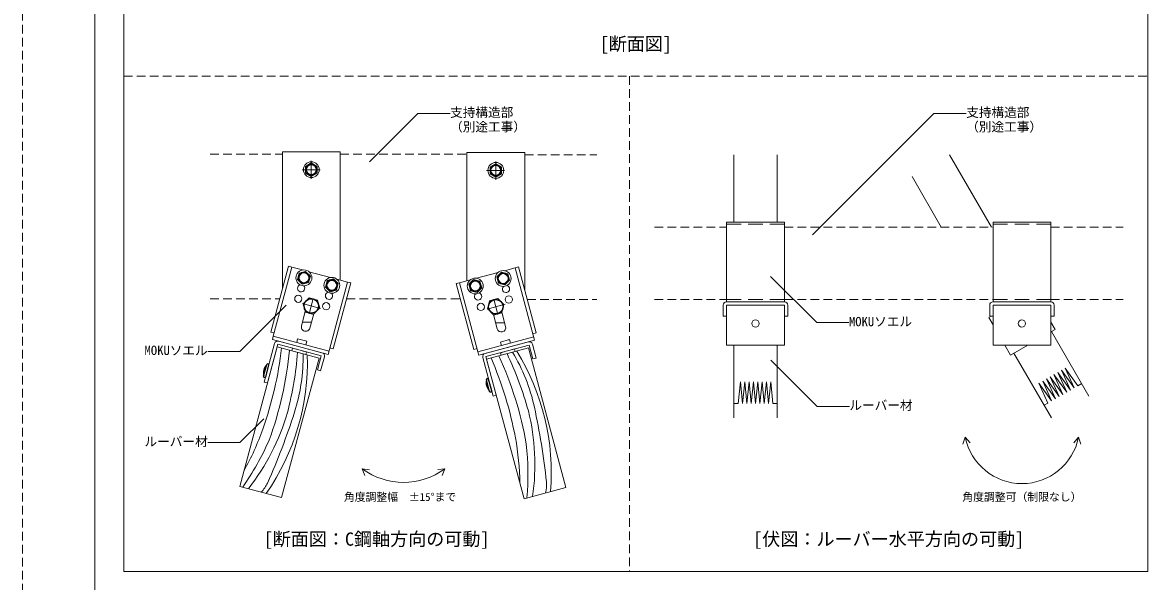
# Model space of a CAD drawing. Units: millimetres on the paper, enlarged 20 times, with parts at other scales. Extents: x -4100 to 4100, y -2860 to 2860.
# Drawn here: x -4100 to -984, y -841 to 706 of the extents above; entities that cross this region are included whole.
import ezdxf
from ezdxf.enums import TextEntityAlignment as Align

# ---------------------------------------------------------------- set-up
doc = ezdxf.new("R2010")
doc.units = ezdxf.units.MM
doc.header["$LTSCALE"] = 20
for name, pattern in [('CHAIN1', [8, 5, -1, 1, -1]), ('DASHED1', [1.8, 1.2, -0.6]), ('DASHED2', [3, 2, -1])]:
    doc.linetypes.add(name, pattern=pattern)
for name, color, linetype, lineweight in [('3-0_中心線', 4, 'CHAIN1', 9), ('3-1_吊り材', 7, 'Continuous', 18), ('3-5_寸法', 4, 'Continuous', 9), ('3-6_文字・矢印', 7, 'Continuous', 18), ('3-9_躯体他', 4, 'DASHED1', 9), ('3-A_クリップ', 7, 'Continuous', 18), ('3-C_ビス・アンカーボルト・強調図形', 2, 'Continuous', 25), ('3-D_パネル', 4, 'Continuous', 9), ('F-3_野縁', 3, 'Continuous', 18)]:
    doc.layers.add(name, color=color, linetype=linetype, lineweight=lineweight)
doc.styles.add('ＭＳ ゴシック', font='')
doc.styles.get('ＭＳ ゴシック').set_extended_font_data('MS Gothic')

msp = doc.modelspace()

# ---------------------------------------------------------------- linework, layer by layer
at = {"layer": '3-0_中心線'}
for p, q in [((-3300.62, 323.34), (-3300.62, 272.97)), ((-2790.05, 321.36), (-2790.05, 270.99)), ((-3326.18, 298.68), (-3276.29, 298.68)), ((-2815.61, 296.7), (-2765.71, 296.7)), ((-3295.12, -57.84), (-3306.45, -100.12)), ((-2795.65, -59.82), (-2784.32, -102.1)), ((-3324.93, -72.06), (-3275.11, -85.41)), ((-2814.35, -87.04), (-2764.54, -73.69))]:
    msp.add_line(p, q, dxfattribs=at)
at = {"layer": '3-1_吊り材'}
for p, q in [((-3300.62, 317.16), (-3316.62, 307.92)), ((-3300.62, 317.16), (-3284.62, 307.92)), ((-2790.05, 315.18), (-2806.05, 305.94)), ((-2790.05, 315.18), (-2774.05, 305.94)), ((-3316.62, 307.92), (-3316.62, 289.44)), ((-3316.62, 289.44), (-3300.62, 280.21)), ((-2806.05, 305.94), (-2806.05, 287.47)), ((-2806.05, 287.47), (-2790.05, 278.23)), ((-3334.25, 12.47), (-3339.04, -5.38)), ((-3316.41, 17.25), (-3334.25, 12.47)), ((-3316.41, 17.25), (-3303.34, 4.19)), ((-2774.31, 15.29), (-2787.37, 2.22)), ((-2787.37, 2.22), (-2782.59, -15.62)), ((-2774.31, 15.29), (-2756.46, 10.5)), ((-3339.04, -5.38), (-3325.97, -18.44)), ((-3256.93, -8.25), (-3261.71, -26.1)), ((-3261.71, -26.1), (-3248.65, -39.16)), ((-3239.08, -3.47), (-3256.93, -8.25)), ((-3239.08, -3.47), (-3226.02, -16.53)), ((-2851.63, -5.43), (-2864.7, -18.5)), ((-2864.7, -18.5), (-2859.92, -36.34)), ((-2851.63, -5.43), (-2833.79, -10.21)), ((-2782.59, -15.62), (-2764.75, -20.41)), ((-2859.92, -36.34), (-2842.07, -41.12))]:
    msp.add_line(p, q, dxfattribs=at)
for points in [[(-3284.62, 307.92), (-3284.62, 289.44), (-3300.62, 280.21)], [(-2774.05, 305.94), (-2774.05, 287.47), (-2790.05, 278.23)], [(-3303.34, 4.19), (-3308.13, -13.66), (-3325.97, -18.44)], [(-2756.46, 10.5), (-2751.68, -7.34), (-2764.75, -20.41)], [(-3226.02, -16.53), (-3230.8, -34.38), (-3248.65, -39.16)], [(-2833.79, -10.21), (-2829.01, -28.06), (-2842.07, -41.12)]]:
    msp.add_lwpolyline(points, dxfattribs=at)
for centre, radius in [((-3300.62, 298.68), 22), ((-3300.62, 298.68), 16), ((-3300.62, 298.68), 14), ((-3300.62, 298.68), 13.5), ((-2790.05, 296.7), 22), ((-2790.05, 296.7), 16), ((-2790.05, 296.7), 14), ((-2790.05, 296.7), 13.5), ((-3321.19, -0.59), 22), ((-3321.19, -0.59), 16), ((-3321.19, -0.59), 14), ((-3321.19, -0.59), 13.5), ((-3243.87, -21.31), 22), ((-2769.53, -2.56), 22), ((-2769.53, -2.56), 16), ((-2769.53, -2.56), 14), ((-2769.53, -2.56), 13.5), ((-3243.87, -21.31), 16), ((-3243.87, -21.31), 14), ((-3243.87, -21.31), 13.5), ((-2846.85, -23.28), 22), ((-2846.85, -23.28), 16), ((-2846.85, -23.28), 14), ((-2846.85, -23.28), 13.5)]:
    msp.add_circle(centre, radius, dxfattribs=at)
at = {"layer": '3-5_寸法'}
for p, q in [((-1490.6, -442.1), (-1496.93, -461.07)), ((-1490.6, -442.1), (-1477.34, -457.07)), ((-1177.06, -442.1), (-1190.32, -457.07)), ((-1177.06, -442.1), (-1170.73, -461.07)), ((-3159.85, -528.95), (-3152.5, -547.55)), ((-3159.85, -528.95), (-3140.07, -531.88)), ((-2930.92, -528.95), (-2950.78, -531.23)), ((-2930.92, -528.95), (-2938.87, -547.3))]:
    msp.add_line(p, q, dxfattribs=at)
for centre, radius, start, end in [((-1333.83, -410.1), 160, 191.53696, 348.46304), ((-3045.38, -374.61), 192.15, 233.4369, 306.5631)]:
    msp.add_arc(centre, radius, start, end, dxfattribs=at)
at = {"layer": '3-6_文字・矢印'}
for p, q in [((-3005.79, 454.29), (-3139.64, 320.45)), ((-2916.56, 454.29), (-3005.79, 454.29)), ((-1577.28, 454.29), (-1913.1, 118.47)), ((-1488.05, 454.29), (-1577.28, 454.29)), ((-3498.08, -456.74), (-3431.83, -390.48)), ((-3587.31, -456.74), (-3498.08, -456.74))]:
    msp.add_line(p, q, dxfattribs=at)
at = {"layer": '3-6_文字・矢印', "color": 4, "lineweight": 9}
for p, q in [((-3338.53, -169.62), (-3341.18, -179.52)), ((-3313.41, -176.35), (-3316.07, -186.25)), ((-2777.35, -178.33), (-2774.7, -188.23)), ((-2752.24, -171.6), (-2749.59, -181.5))]:
    msp.add_line(p, q, dxfattribs=at)
at = {"layer": '3-6_文字・矢印'}
for points in [[(-1812.57, -124.71), (-1901.8, -124.71), (-2029.81, 3.3)], [(-3587.31, -204.5), (-3498.08, -204.5), (-3370.07, -76.48)], [(-1811.37, -356.36), (-1900.6, -356.36), (-2028.62, -228.34)]]:
    msp.add_lwpolyline(points, dxfattribs=at)
at = {"layer": '3-9_躯体他'}
for p, q in [((-3580.67, 341.44), (-3380.67, 341.44)), ((-3220.67, 341.44), (-2870.1, 341.44)), ((-2710.1, 339.46), (-2510.1, 339.46)), ((-2351.17, 139.46), (-2151.17, 139.46)), ((-1991.17, 139.46), (-1413.83, 139.46)), ((-1253.83, 139.46), (-1053.83, 139.46)), ((-3580.67, -58.56), (-3387.66, -58.56)), ((-3202.96, -58.56), (-2888.33, -58.56)), ((-2703.11, -60.54), (-2510.1, -60.54)), ((-2351.17, -60.54), (-2151.17, -60.54)), ((-1991.17, -60.54), (-1413.83, -60.54)), ((-1253.83, -60.54), (-1053.83, -60.54))]:
    msp.add_line(p, q, dxfattribs=at)
at = {"layer": '3-A_クリップ'}
for p, q in [((-3380.67, 347.84), (-3220.67, 347.84)), ((-3380.67, -32.48), (-3380.67, 347.84)), ((-3220.67, -6.82), (-3220.67, 347.84)), ((-2870.1, 345.86), (-2710.1, 345.86)), ((-2870.1, -8.8), (-2870.1, 345.86)), ((-2710.1, -34.46), (-2710.1, 345.86)), ((-2151.17, -66.94), (-2151.17, 153.86)), ((-2151.17, 153.86), (-1991.17, 153.86)), ((-1413.83, -66.94), (-1413.83, 153.86)), ((-1413.83, 153.86), (-1253.83, 153.86)), ((-3412.4, -150.91), (-3363.54, 31.46)), ((-3363.54, 31.46), (-3354.65, 29.08)), ((-3405.9, -162.18), (-3354.65, 29.08)), ((-3354.65, 29.08), (-3324.87, 21.1)), ((-3307.16, 16.35), (-3247.54, 0.38)), ((-2843.17, -1.59), (-2783.56, 14.39)), ((-2765.85, 19.13), (-2736.12, 27.1)), ((-2736.12, 27.1), (-2727.23, 29.48)), ((-2682.49, -173.04), (-2736.12, 27.1)), ((-2678.37, -152.89), (-2727.23, 29.48)), ((-3253.73, -212.47), (-3200.1, -12.33)), ((-3240.08, -197.08), (-3191.22, -14.72)), ((-3229.84, -4.37), (-3200.1, -12.33)), ((-3200.1, -12.33), (-3191.22, -14.72)), ((-2899.55, -16.69), (-2890.66, -14.31)), ((-2850.69, -199.06), (-2899.55, -16.69)), ((-2890.66, -14.31), (-2860.88, -6.33)), ((-2839.42, -205.57), (-2890.66, -14.31)), ((-2160.37, -76.14), (-2160.37, -106.94)), ((-1991.17, -66.94), (-2151.17, -66.94)), ((-2151.17, -186.94), (-2151.17, -76.14)), ((-2151.17, -76.14), (-1991.17, -76.14)), ((-1991.17, -186.94), (-1991.17, -76.14)), ((-1981.97, -76.14), (-1981.97, -106.94)), ((-1423.03, -76.14), (-1423.03, -106.94)), ((-1253.83, -66.94), (-1413.83, -66.94)), ((-1413.83, -186.94), (-1413.83, -76.14)), ((-1413.83, -76.14), (-1253.83, -76.14)), ((-1244.63, -76.14), (-1244.63, -106.94)), ((-3317.23, -94.02), (-3327.79, -133.41)), ((-3325.1, -123.36), (-3300.25, -123.36)), ((-3294.05, -100.23), (-3304.61, -139.62)), ((-2796.71, -102.21), (-2786.16, -141.6)), ((-2773.53, -96), (-2762.98, -135.39)), ((-2160.37, -106.94), (-2151.17, -106.94)), ((-1991.17, -106.94), (-1981.97, -106.94)), ((-1423.03, -106.94), (-1413.83, -106.94)), ((-1253.83, -106.94), (-1244.63, -106.94)), ((-3412.4, -150.91), (-3403.52, -153.29)), ((-2790.52, -125.34), (-2765.67, -125.34)), ((-2687.25, -155.27), (-2678.37, -152.89)), ((-3393.27, -184.61), (-3421.95, -291.63)), ((-3405.9, -162.18), (-3408.28, -171.06)), ((-3408.28, -171.06), (-3253.73, -212.47)), ((-3405.9, -162.18), (-3251.35, -203.59)), ((-3273.5, -216.7), (-3393.27, -184.61)), ((-3271.12, -207.82), (-3390.89, -175.72)), ((-3338.53, -169.62), (-3313.41, -176.35)), ((-3316.53, -175.52), (-3316.31, -175.57)), ((-2839.42, -205.57), (-2684.87, -164.16)), ((-2837.04, -214.45), (-2682.49, -173.04)), ((-2699.88, -177.7), (-2819.65, -209.79)), ((-2697.49, -186.59), (-2817.27, -218.68)), ((-2777.35, -178.33), (-2752.24, -171.6)), ((-2755.35, -172.43), (-2755.14, -172.38)), ((-2687.14, -225.22), (-2697.49, -186.59)), ((-2151.17, -186.94), (-1991.17, -186.94)), ((-1365.49, -214.5), (-1381.4, -186.94)), ((-1365.49, -214.5), (-1317.75, -186.94)), ((-3352.7, -195.48), (-3354.57, -202.43)), ((-3315.93, -212.79), (-3354.57, -202.43)), ((-3343.04, -198.07), (-3352.7, -195.48)), ((-3314.07, -205.83), (-3323.73, -203.24)), ((-3314.07, -205.83), (-3315.93, -212.79)), ((-3283.85, -255.34), (-3273.5, -216.7)), ((-3248.97, -194.7), (-3240.08, -197.08)), ((-2850.69, -199.06), (-2841.8, -196.68)), ((-2839.42, -205.57), (-2837.04, -214.45)), ((-2767.04, -205.22), (-2776.7, -207.81)), ((-2776.7, -207.81), (-2774.84, -214.76)), ((-2736.2, -204.41), (-2774.84, -214.76)), ((-2738.06, -197.46), (-2747.72, -200.05)), ((-2738.06, -197.46), (-2736.2, -204.41)), ((-3264.61, -219.08), (-3274.96, -257.72)), ((-2826.16, -221.06), (-2797.48, -328.09)), ((-2817.27, -218.68), (-2788.59, -325.71)), ((-3274.96, -257.72), (-3283.85, -255.34)), ((-2797.48, -328.09), (-2788.59, -325.71))]:
    msp.add_line(p, q, dxfattribs=at)
at = {"layer": '3-A_クリップ', "linetype": 'DASHED2'}
for p, q in [((-2151.17, 147.46), (-1991.17, 147.46)), ((-1413.83, 147.46), (-1253.83, 147.46)), ((-2151.17, -60.54), (-1991.17, -60.54)), ((-1413.83, -60.54), (-1253.83, -60.54))]:
    msp.add_line(p, q, dxfattribs=at)
at = {"layer": '3-A_クリップ'}
for points in [[(-2151.17, -66.94), (-1991.17, -66.94), (-1991.17, 153.86)], [(-1413.83, -66.94), (-1253.83, -66.94), (-1253.83, 153.86)], [(-1413.83, -186.94), (-1253.83, -186.94), (-1253.83, -76.14)], [(-1413.83, -130.78), (-1425.49, -110.58), (-1419.19, -106.94)], [(-1253.83, -150.03), (-1242.17, -143.3), (-1253.83, -123.1)], [(-3402.16, -182.23), (-3430.84, -289.25), (-3421.95, -291.63)], [(-2688.61, -184.21), (-2678.26, -222.84), (-2687.14, -225.22)]]:
    msp.add_lwpolyline(points, dxfattribs=at)
for centre in [(-3336.72, -58.55), (-2754.05, -60.53), (-3259.44, -79.26), (-2831.32, -81.23), (-2071.17, -126.94), (-1333.83, -126.94)]:
    msp.add_circle(centre, 10, dxfattribs=at)
for centre, radius, start, end in [((-3328.95, -29.57), 10, 105.68342, 44.31658), ((-2761.81, -31.55), 10, 135.58502, 74.21889), ((-3251.68, -50.28), 10, 105.58502, 44.21889), ((-2839.09, -52.26), 10, 135.68342, 74.31658), ((-2151.17, -76.14), 9.2, 90, 180), ((-1991.17, -76.14), 9.2, 0, 90), ((-1413.83, -76.14), 9.2, 90, 180), ((-1253.83, -76.14), 9.2, 0, 90), ((-3316.2, -136.52), 12, 165, 345), ((-2774.57, -138.5), 12, 195, 15), ((-3393.27, -184.61), 9.2, 75, 165), ((-2697.49, -186.59), 9.2, 15, 105), ((-3273.5, -216.7), 9.2, 345, 75), ((-2817.27, -218.68), 9.2, 105, 195)]:
    msp.add_arc(centre, radius, start, end, dxfattribs=at)
at = {"layer": '3-C_ビス・アンカーボルト・強調図形'}
for p, q in [((-3284.34, -62.23), (-3278.36, -84.54)), ((-2784.12, -58.23), (-2767.79, -74.56)), ((-3432.75, -273.21), (-3423.95, -240.37)), ((-3426.95, -274.76), (-3418.15, -241.92)), ((-3419.57, -239.47), (-3421.5, -238.95)), ((-3431.33, -275.66), (-3429.4, -276.18)), ((-2812.61, -279.34), (-2814.54, -279.86)), ((-2807.16, -315.15), (-2815.96, -282.31)), ((-2801.36, -313.6), (-2810.16, -280.76)), ((-2804.71, -316.56), (-2802.78, -316.05))]:
    msp.add_line(p, q, dxfattribs=at)
for points in [[(-3322.98, -72.58), (-3306.65, -56.25), (-3284.34, -62.23)], [(-2812.4, -86.52), (-2806.43, -64.21), (-2784.12, -58.23)], [(-3322.98, -72.58), (-3317, -94.89), (-3294.69, -100.87), (-3278.36, -84.54)], [(-2812.4, -86.52), (-2796.07, -102.85), (-2773.77, -96.87), (-2767.79, -74.56)]]:
    msp.add_lwpolyline(points, dxfattribs=at)
for centre in [(-3300.67, -78.56), (-2790.1, -80.54)]:
    msp.add_circle(centre, 20, dxfattribs=at)
for centre, radius, start, end in [((-3399.37, -264.55), 34, 136.92751, 193.07249), ((-3422.02, -240.89), 2, 75, 165), ((-3420.09, -241.4), 2, 345, 75), ((-3430.82, -273.73), 2, 165, 255), ((-3428.89, -274.25), 2, 255, 345), ((-2814.02, -281.79), 2, 105, 195), ((-2812.09, -281.27), 2, 15, 105), ((-2782.58, -290.96), 34, 166.92751, 223.07249), ((-2805.22, -314.63), 2, 195, 285), ((-2803.29, -314.11), 2, 285, 15)]:
    msp.add_arc(centre, radius, start, end, dxfattribs=at)
at = {"layer": '3-D_パネル'}
for p, q in [((-2131.17, 153.86), (-2131.17, 339.46)), ((-2011.17, 153.86), (-2011.17, 339.46)), ((-1418.35, 139.46), (-1533.82, 339.46)), ((-1556.92, 139.46), (-1637.75, 279.46)), ((-1251.87, -148.9), (-1148.39, -328.13)), ((-2131.17, -186.94), (-2131.17, -388.13)), ((-2011.17, -186.94), (-2011.17, -388.13)), ((-1355.79, -208.9), (-1252.31, -388.13)), ((-1255.55, -274.53), (-1230.74, -329.49)), ((-1255.55, -274.53), (-1220.35, -323.49)), ((-1245.16, -268.53), (-1220.35, -323.49)), ((-1245.16, -268.53), (-1209.96, -317.49)), ((-1234.76, -262.53), (-1209.96, -317.49)), ((-1234.76, -262.53), (-1199.57, -311.49)), ((-1224.37, -256.53), (-1199.57, -311.49)), ((-1224.37, -256.53), (-1189.17, -305.49)), ((-1213.98, -250.53), (-1189.17, -305.49)), ((-2113.17, -288.13), (-2119.17, -348.13)), ((-2113.17, -288.13), (-2107.17, -348.13)), ((-2101.17, -288.13), (-2107.17, -348.13)), ((-2101.17, -288.13), (-2095.17, -348.13)), ((-2089.17, -288.13), (-2095.17, -348.13)), ((-2089.17, -288.13), (-2083.17, -348.13)), ((-2077.17, -288.13), (-2083.17, -348.13)), ((-2077.17, -288.13), (-2071.17, -348.13)), ((-2065.17, -288.13), (-2071.17, -348.13)), ((-2065.17, -288.13), (-2059.17, -348.13)), ((-2053.17, -288.13), (-2059.17, -348.13)), ((-2053.17, -288.13), (-2047.17, -348.13)), ((-2041.17, -288.13), (-2047.17, -348.13)), ((-2041.17, -288.13), (-2035.17, -348.13)), ((-2029.17, -288.13), (-2035.17, -348.13)), ((-2029.17, -288.13), (-2023.17, -348.13)), ((-1286.72, -292.53), (-1261.92, -347.49)), ((-1286.72, -292.53), (-1251.53, -341.49)), ((-1276.33, -286.53), (-1251.53, -341.49)), ((-1276.33, -286.53), (-1241.14, -335.49)), ((-1265.94, -280.53), (-1241.14, -335.49)), ((-1265.94, -280.53), (-1230.74, -329.49)), ((-2131.17, -348.13), (-2119.17, -348.13)), ((-2023.17, -348.13), (-2011.17, -348.13)), ((-1272.31, -353.49), (-1261.92, -347.49))]:
    msp.add_line(p, q, dxfattribs=at)
for points in [[(-3498.66, -577.93), (-3382.75, -608.99), (-3279.22, -222.62), (-3395.14, -191.56)], [(-2711.88, -612.01), (-2595.97, -580.95), (-2699.5, -194.58), (-2815.41, -225.64)]]:
    msp.add_lwpolyline(points, close=True, dxfattribs=at)
msp.add_lwpolyline([(-1213.98, -250.53), (-1178.78, -299.49), (-1168.39, -293.49)], dxfattribs=at)
for centre, radius, start, end in [((-4409.98, -75.65), 1033.94, 340.56839, 353.38075), ((-3950.32, -233.67), 638.81, 325.27199, 1.77474), ((-4357.08, -107.23), 1000.15, 339.96413, 354.64149), ((-4273.07, -135.18), 937.08, 345.2719, 355.62424), ((-3816.72, -221.54), 493.3, 342.17405, 1.25363), ((-3690.64, -633.57), 1000.15, 9.96413, 24.64149), ((-3603.91, -615.78), 937.08, 15.2719, 25.62424), ((-3165.52, -462.39), 493.3, 12.17405, 31.25363), ((-3275.16, -539.69), 638.81, 355.27199, 31.77474), ((-3752.25, -632.67), 1033.94, 10.56839, 23.38075), ((-3961.67, -201.5), 619.23, 321.81687, 343.88102), ((-5216.75, 226.2), 1963.17, 336.12129, 342.24248), ((-3301.07, -517.51), 619.23, 351.81687, 13.88102), ((-4601.85, -774.65), 1963.17, 6.12129, 12.24248), ((-4172.55, -155.61), 783.44, 331.01799, 340.30648), ((-4143.23, -127.87), 794, 325.28098, 336.07355), ((-3506.64, -583.21), 783.44, 1.01799, 10.30648), ((-3495.12, -544.52), 794, 355.28098, 6.07355), ((-3538.63, -507.92), 131.77, 319.23069, 332.62852), ((-2781.5, -571.35), 131.77, 349.23069, 2.62852)]:
    msp.add_arc(centre, radius, start, end, dxfattribs=at)
at = {"layer": 'F-3_野縁', "linetype": 'DASHED1'}
for p, q in [((-4100, 2860), (-4100, -2860)), ((-3820, 557.73), (-985, 557.73)), ((-2420, 557.73), (-2420, -813))]:
    msp.add_line(p, q, dxfattribs=at)
at = {"layer": 'F-3_野縁'}
for p, q in [((-3820, 1912.75), (-3820, -813)), ((-985, 1912.75), (-985, -813)), ((-985, -813), (-3820, -813))]:
    msp.add_line(p, q, dxfattribs=at)
msp.add_lwpolyline([(-3900, 2750), (-3900, -2750), (3900, -2750)], dxfattribs=at)

# ---------------------------------------------------------------- texts
at = {"layer": '3-5_寸法', "style": 'ＭＳ ゴシック'}
for s, p in [('角度調整幅\u3000±15°まで', (-3210.38, -624.77)), ('角度調整可（制限なし）', (-1498.83, -624.77))]:
    msp.add_text(s, height=21.99, dxfattribs=at).set_placement(p, align=Align.BOTTOM_LEFT)
at = {"layer": '3-6_文字・矢印', "style": 'ＭＳ ゴシック'}
for s, height, p in [('[断面図]', 36.66, (-2502.5, 617.73)), ('支持構造部', 25.66, (-2916.56, 436.79)), ('支持構造部', 25.66, (-1488.05, 436.79)), ('（別途工事）', 25.66, (-2916.56, 396.79)), ('（別途工事）', 25.66, (-1488.05, 396.79)), ('MOKUソエル', 25.66, (-1812.57, -142.21)), ('MOKUソエル', 25.66, (-3762.31, -222)), ('ルーバー材', 25.66, (-1811.37, -373.86)), ('ルーバー材', 25.66, (-3762.31, -474.24)), ('[断面図：C鋼軸方向の可動]', 36.66, (-3432.5, -753)), ('[伏図：ルーバー水平方向の可動]', 36.66, (-2077.5, -753))]:
    msp.add_text(s, height=height, dxfattribs=at).set_placement(p, align=Align.BOTTOM_LEFT)

doc.saveas('drawing.dxf')
